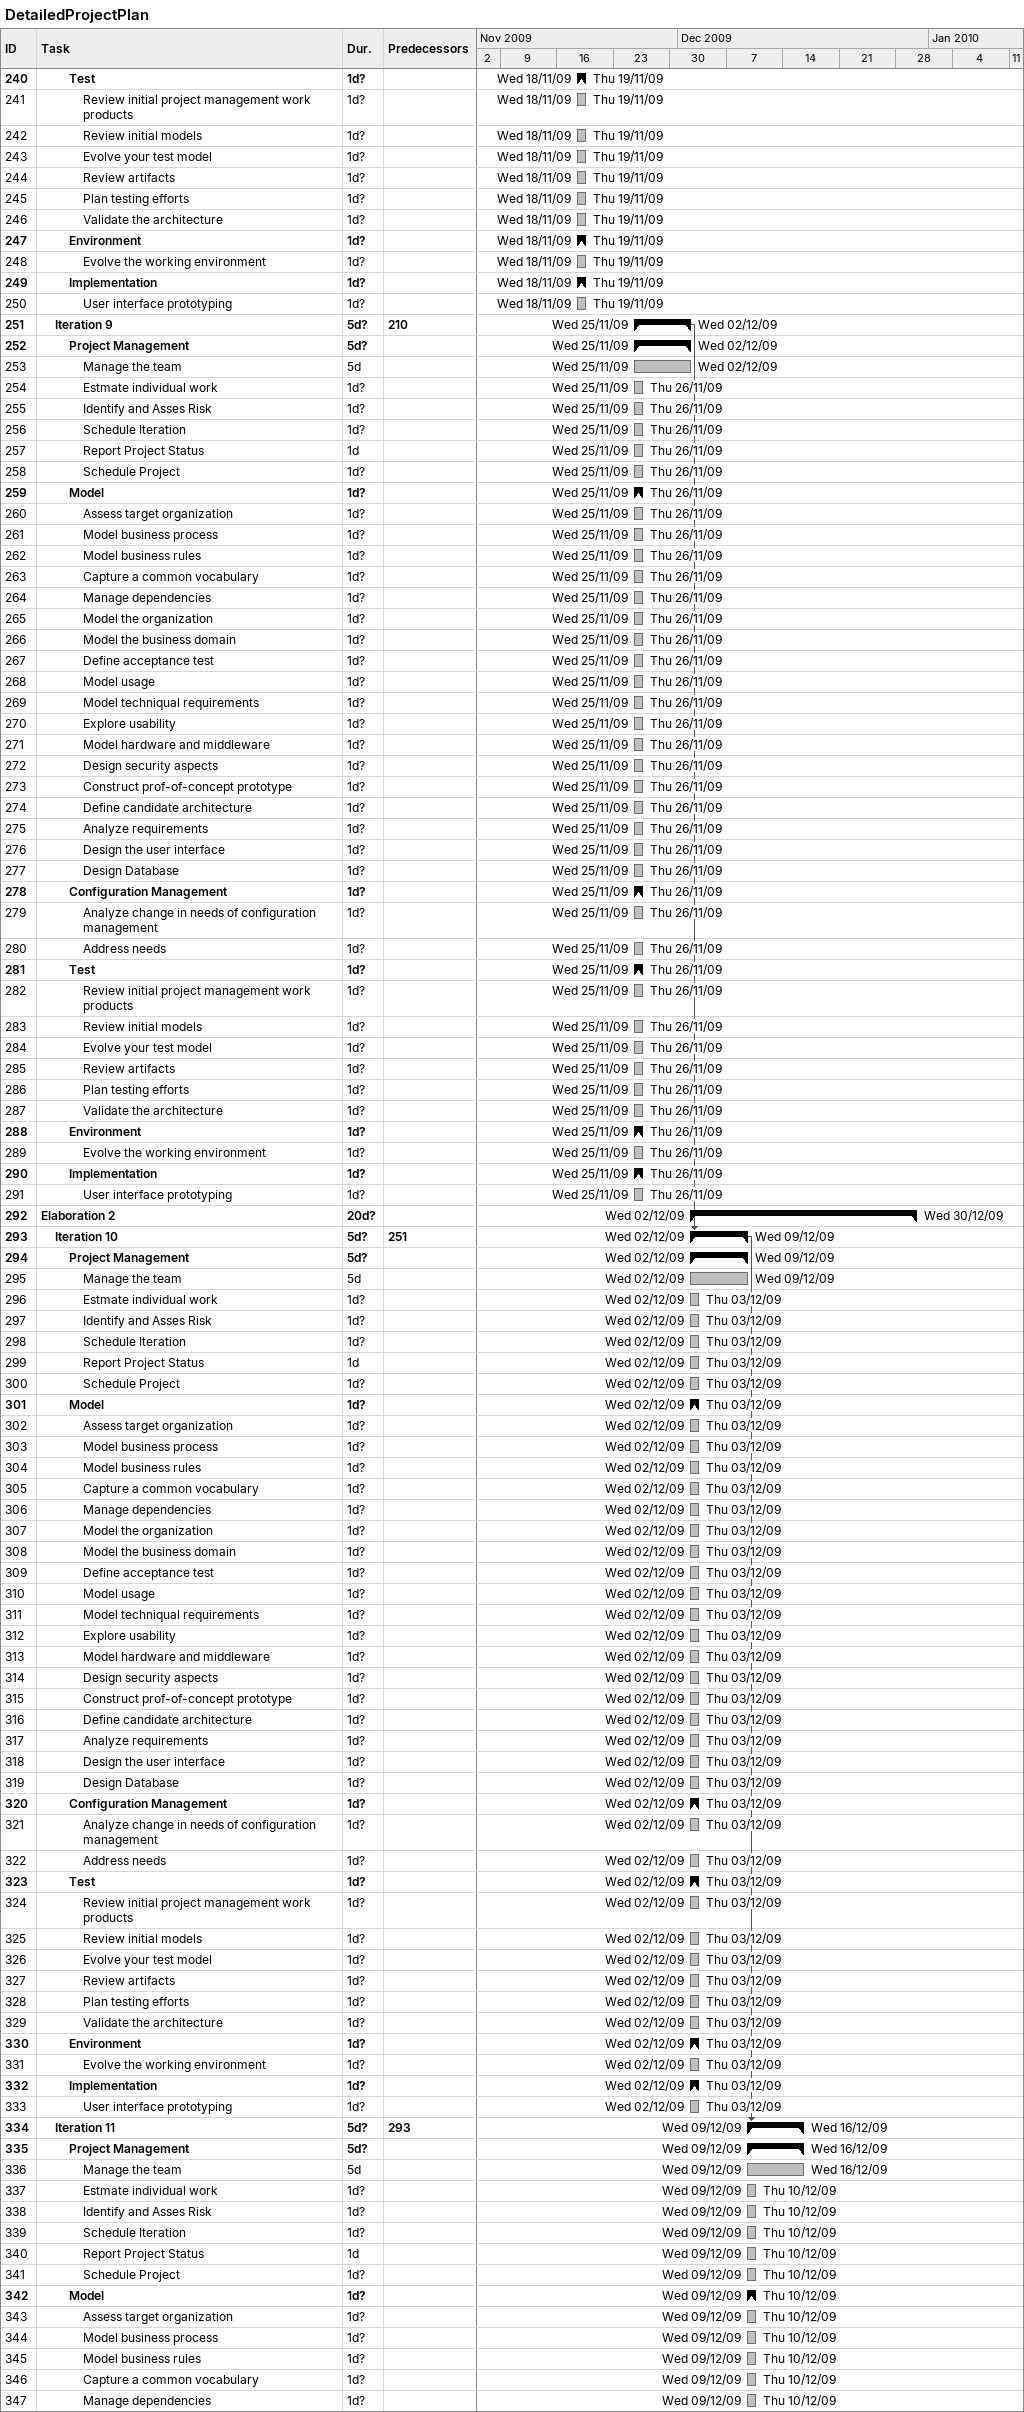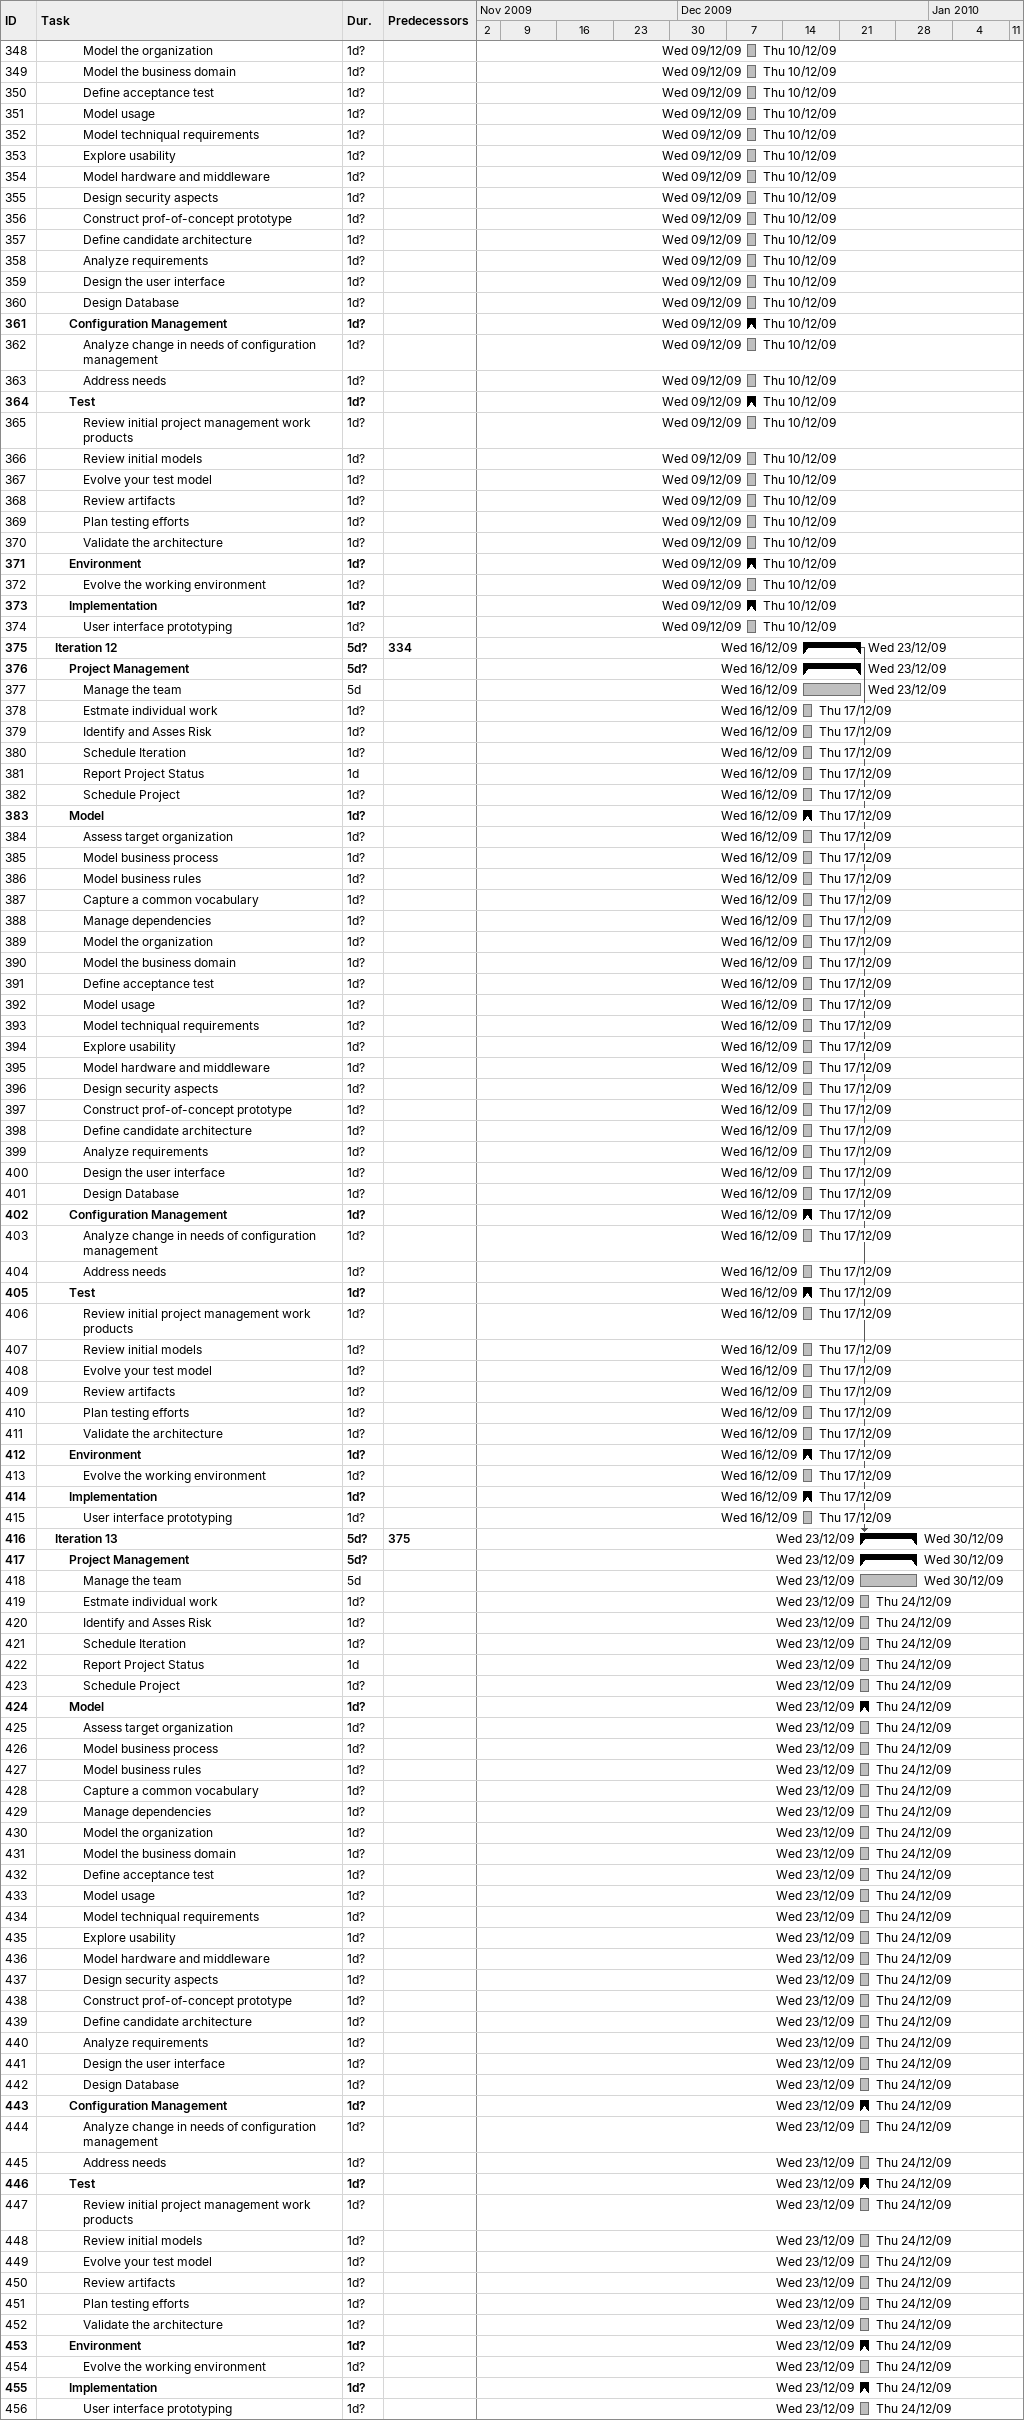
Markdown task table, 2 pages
DetailedProjectPlan

| ID | Level | Task | Duration | Start | Finish | Predecessors |
|---|---|---|---|---|---|---|
| 240 | 3 | **Test** | 1d? | 2009-11-18 | 2009-11-19 |  |
| 241 | 4 | Review initial project management work products | 1d? | 2009-11-18 | 2009-11-19 |  |
| 242 | 4 | Review initial models | 1d? | 2009-11-18 | 2009-11-19 |  |
| 243 | 4 | Evolve your test model | 1d? | 2009-11-18 | 2009-11-19 |  |
| 244 | 4 | Review artifacts | 1d? | 2009-11-18 | 2009-11-19 |  |
| 245 | 4 | Plan testing efforts | 1d? | 2009-11-18 | 2009-11-19 |  |
| 246 | 4 | Validate the architecture | 1d? | 2009-11-18 | 2009-11-19 |  |
| 247 | 3 | **Environment** | 1d? | 2009-11-18 | 2009-11-19 |  |
| 248 | 4 | Evolve the working environment | 1d? | 2009-11-18 | 2009-11-19 |  |
| 249 | 3 | **Implementation** | 1d? | 2009-11-18 | 2009-11-19 |  |
| 250 | 4 | User interface prototyping | 1d? | 2009-11-18 | 2009-11-19 |  |
| 251 | 2 | **Iteration 9** | 5d? | 2009-11-25 | 2009-12-02 | 210 |
| 252 | 3 | **Project Management** | 5d? | 2009-11-25 | 2009-12-02 |  |
| 253 | 4 | Manage the team | 5d | 2009-11-25 | 2009-12-02 |  |
| 254 | 4 | Estmate individual work | 1d? | 2009-11-25 | 2009-11-26 |  |
| 255 | 4 | Identify and Asses Risk | 1d? | 2009-11-25 | 2009-11-26 |  |
| 256 | 4 | Schedule Iteration | 1d? | 2009-11-25 | 2009-11-26 |  |
| 257 | 4 | Report Project Status | 1d | 2009-11-25 | 2009-11-26 |  |
| 258 | 4 | Schedule Project | 1d? | 2009-11-25 | 2009-11-26 |  |
| 259 | 3 | **Model** | 1d? | 2009-11-25 | 2009-11-26 |  |
| 260 | 4 | Assess target organization | 1d? | 2009-11-25 | 2009-11-26 |  |
| 261 | 4 | Model business process | 1d? | 2009-11-25 | 2009-11-26 |  |
| 262 | 4 | Model business rules | 1d? | 2009-11-25 | 2009-11-26 |  |
| 263 | 4 | Capture a common vocabulary | 1d? | 2009-11-25 | 2009-11-26 |  |
| 264 | 4 | Manage dependencies | 1d? | 2009-11-25 | 2009-11-26 |  |
| 265 | 4 | Model the organization | 1d? | 2009-11-25 | 2009-11-26 |  |
| 266 | 4 | Model the business domain | 1d? | 2009-11-25 | 2009-11-26 |  |
| 267 | 4 | Define acceptance test | 1d? | 2009-11-25 | 2009-11-26 |  |
| 268 | 4 | Model usage | 1d? | 2009-11-25 | 2009-11-26 |  |
| 269 | 4 | Model techniqual requirements | 1d? | 2009-11-25 | 2009-11-26 |  |
| 270 | 4 | Explore usability | 1d? | 2009-11-25 | 2009-11-26 |  |
| 271 | 4 | Model hardware and middleware | 1d? | 2009-11-25 | 2009-11-26 |  |
| 272 | 4 | Design security aspects | 1d? | 2009-11-25 | 2009-11-26 |  |
| 273 | 4 | Construct prof-of-concept prototype | 1d? | 2009-11-25 | 2009-11-26 |  |
| 274 | 4 | Define candidate architecture | 1d? | 2009-11-25 | 2009-11-26 |  |
| 275 | 4 | Analyze requirements | 1d? | 2009-11-25 | 2009-11-26 |  |
| 276 | 4 | Design the user interface | 1d? | 2009-11-25 | 2009-11-26 |  |
| 277 | 4 | Design Database | 1d? | 2009-11-25 | 2009-11-26 |  |
| 278 | 3 | **Configuration Management** | 1d? | 2009-11-25 | 2009-11-26 |  |
| 279 | 4 | Analyze change in needs of configuration management | 1d? | 2009-11-25 | 2009-11-26 |  |
| 280 | 4 | Address needs | 1d? | 2009-11-25 | 2009-11-26 |  |
| 281 | 3 | **Test** | 1d? | 2009-11-25 | 2009-11-26 |  |
| 282 | 4 | Review initial project management work products | 1d? | 2009-11-25 | 2009-11-26 |  |
| 283 | 4 | Review initial models | 1d? | 2009-11-25 | 2009-11-26 |  |
| 284 | 4 | Evolve your test model | 1d? | 2009-11-25 | 2009-11-26 |  |
| 285 | 4 | Review artifacts | 1d? | 2009-11-25 | 2009-11-26 |  |
| 286 | 4 | Plan testing efforts | 1d? | 2009-11-25 | 2009-11-26 |  |
| 287 | 4 | Validate the architecture | 1d? | 2009-11-25 | 2009-11-26 |  |
| 288 | 3 | **Environment** | 1d? | 2009-11-25 | 2009-11-26 |  |
| 289 | 4 | Evolve the working environment | 1d? | 2009-11-25 | 2009-11-26 |  |
| 290 | 3 | **Implementation** | 1d? | 2009-11-25 | 2009-11-26 |  |
| 291 | 4 | User interface prototyping | 1d? | 2009-11-25 | 2009-11-26 |  |
| 292 | 1 | **Elaboration 2** | 20d? | 2009-12-02 | 2009-12-30 |  |
| 293 | 2 | **Iteration 10** | 5d? | 2009-12-02 | 2009-12-09 | 251 |
| 294 | 3 | **Project Management** | 5d? | 2009-12-02 | 2009-12-09 |  |
| 295 | 4 | Manage the team | 5d | 2009-12-02 | 2009-12-09 |  |
| 296 | 4 | Estmate individual work | 1d? | 2009-12-02 | 2009-12-03 |  |
| 297 | 4 | Identify and Asses Risk | 1d? | 2009-12-02 | 2009-12-03 |  |
| 298 | 4 | Schedule Iteration | 1d? | 2009-12-02 | 2009-12-03 |  |
| 299 | 4 | Report Project Status | 1d | 2009-12-02 | 2009-12-03 |  |
| 300 | 4 | Schedule Project | 1d? | 2009-12-02 | 2009-12-03 |  |
| 301 | 3 | **Model** | 1d? | 2009-12-02 | 2009-12-03 |  |
| 302 | 4 | Assess target organization | 1d? | 2009-12-02 | 2009-12-03 |  |
| 303 | 4 | Model business process | 1d? | 2009-12-02 | 2009-12-03 |  |
| 304 | 4 | Model business rules | 1d? | 2009-12-02 | 2009-12-03 |  |
| 305 | 4 | Capture a common vocabulary | 1d? | 2009-12-02 | 2009-12-03 |  |
| 306 | 4 | Manage dependencies | 1d? | 2009-12-02 | 2009-12-03 |  |
| 307 | 4 | Model the organization | 1d? | 2009-12-02 | 2009-12-03 |  |
| 308 | 4 | Model the business domain | 1d? | 2009-12-02 | 2009-12-03 |  |
| 309 | 4 | Define acceptance test | 1d? | 2009-12-02 | 2009-12-03 |  |
| 310 | 4 | Model usage | 1d? | 2009-12-02 | 2009-12-03 |  |
| 311 | 4 | Model techniqual requirements | 1d? | 2009-12-02 | 2009-12-03 |  |
| 312 | 4 | Explore usability | 1d? | 2009-12-02 | 2009-12-03 |  |
| 313 | 4 | Model hardware and middleware | 1d? | 2009-12-02 | 2009-12-03 |  |
| 314 | 4 | Design security aspects | 1d? | 2009-12-02 | 2009-12-03 |  |
| 315 | 4 | Construct prof-of-concept prototype | 1d? | 2009-12-02 | 2009-12-03 |  |
| 316 | 4 | Define candidate architecture | 1d? | 2009-12-02 | 2009-12-03 |  |
| 317 | 4 | Analyze requirements | 1d? | 2009-12-02 | 2009-12-03 |  |
| 318 | 4 | Design the user interface | 1d? | 2009-12-02 | 2009-12-03 |  |
| 319 | 4 | Design Database | 1d? | 2009-12-02 | 2009-12-03 |  |
| 320 | 3 | **Configuration Management** | 1d? | 2009-12-02 | 2009-12-03 |  |
| 321 | 4 | Analyze change in needs of configuration management | 1d? | 2009-12-02 | 2009-12-03 |  |
| 322 | 4 | Address needs | 1d? | 2009-12-02 | 2009-12-03 |  |
| 323 | 3 | **Test** | 1d? | 2009-12-02 | 2009-12-03 |  |
| 324 | 4 | Review initial project management work products | 1d? | 2009-12-02 | 2009-12-03 |  |
| 325 | 4 | Review initial models | 1d? | 2009-12-02 | 2009-12-03 |  |
| 326 | 4 | Evolve your test model | 1d? | 2009-12-02 | 2009-12-03 |  |
| 327 | 4 | Review artifacts | 1d? | 2009-12-02 | 2009-12-03 |  |
| 328 | 4 | Plan testing efforts | 1d? | 2009-12-02 | 2009-12-03 |  |
| 329 | 4 | Validate the architecture | 1d? | 2009-12-02 | 2009-12-03 |  |
| 330 | 3 | **Environment** | 1d? | 2009-12-02 | 2009-12-03 |  |
| 331 | 4 | Evolve the working environment | 1d? | 2009-12-02 | 2009-12-03 |  |
| 332 | 3 | **Implementation** | 1d? | 2009-12-02 | 2009-12-03 |  |
| 333 | 4 | User interface prototyping | 1d? | 2009-12-02 | 2009-12-03 |  |
| 334 | 2 | **Iteration 11** | 5d? | 2009-12-09 | 2009-12-16 | 293 |
| 335 | 3 | **Project Management** | 5d? | 2009-12-09 | 2009-12-16 |  |
| 336 | 4 | Manage the team | 5d | 2009-12-09 | 2009-12-16 |  |
| 337 | 4 | Estmate individual work | 1d? | 2009-12-09 | 2009-12-10 |  |
| 338 | 4 | Identify and Asses Risk | 1d? | 2009-12-09 | 2009-12-10 |  |
| 339 | 4 | Schedule Iteration | 1d? | 2009-12-09 | 2009-12-10 |  |
| 340 | 4 | Report Project Status | 1d | 2009-12-09 | 2009-12-10 |  |
| 341 | 4 | Schedule Project | 1d? | 2009-12-09 | 2009-12-10 |  |
| 342 | 3 | **Model** | 1d? | 2009-12-09 | 2009-12-10 |  |
| 343 | 4 | Assess target organization | 1d? | 2009-12-09 | 2009-12-10 |  |
| 344 | 4 | Model business process | 1d? | 2009-12-09 | 2009-12-10 |  |
| 345 | 4 | Model business rules | 1d? | 2009-12-09 | 2009-12-10 |  |
| 346 | 4 | Capture a common vocabulary | 1d? | 2009-12-09 | 2009-12-10 |  |
| 347 | 4 | Manage dependencies | 1d? | 2009-12-09 | 2009-12-10 |  |
| 348 | 4 | Model the organization | 1d? | 2009-12-09 | 2009-12-10 |  |
| 349 | 4 | Model the business domain | 1d? | 2009-12-09 | 2009-12-10 |  |
| 350 | 4 | Define acceptance test | 1d? | 2009-12-09 | 2009-12-10 |  |
| 351 | 4 | Model usage | 1d? | 2009-12-09 | 2009-12-10 |  |
| 352 | 4 | Model techniqual requirements | 1d? | 2009-12-09 | 2009-12-10 |  |
| 353 | 4 | Explore usability | 1d? | 2009-12-09 | 2009-12-10 |  |
| 354 | 4 | Model hardware and middleware | 1d? | 2009-12-09 | 2009-12-10 |  |
| 355 | 4 | Design security aspects | 1d? | 2009-12-09 | 2009-12-10 |  |
| 356 | 4 | Construct prof-of-concept prototype | 1d? | 2009-12-09 | 2009-12-10 |  |
| 357 | 4 | Define candidate architecture | 1d? | 2009-12-09 | 2009-12-10 |  |
| 358 | 4 | Analyze requirements | 1d? | 2009-12-09 | 2009-12-10 |  |
| 359 | 4 | Design the user interface | 1d? | 2009-12-09 | 2009-12-10 |  |
| 360 | 4 | Design Database | 1d? | 2009-12-09 | 2009-12-10 |  |
| 361 | 3 | **Configuration Management** | 1d? | 2009-12-09 | 2009-12-10 |  |
| 362 | 4 | Analyze change in needs of configuration management | 1d? | 2009-12-09 | 2009-12-10 |  |
| 363 | 4 | Address needs | 1d? | 2009-12-09 | 2009-12-10 |  |
| 364 | 3 | **Test** | 1d? | 2009-12-09 | 2009-12-10 |  |
| 365 | 4 | Review initial project management work products | 1d? | 2009-12-09 | 2009-12-10 |  |
| 366 | 4 | Review initial models | 1d? | 2009-12-09 | 2009-12-10 |  |
| 367 | 4 | Evolve your test model | 1d? | 2009-12-09 | 2009-12-10 |  |
| 368 | 4 | Review artifacts | 1d? | 2009-12-09 | 2009-12-10 |  |
| 369 | 4 | Plan testing efforts | 1d? | 2009-12-09 | 2009-12-10 |  |
| 370 | 4 | Validate the architecture | 1d? | 2009-12-09 | 2009-12-10 |  |
| 371 | 3 | **Environment** | 1d? | 2009-12-09 | 2009-12-10 |  |
| 372 | 4 | Evolve the working environment | 1d? | 2009-12-09 | 2009-12-10 |  |
| 373 | 3 | **Implementation** | 1d? | 2009-12-09 | 2009-12-10 |  |
| 374 | 4 | User interface prototyping | 1d? | 2009-12-09 | 2009-12-10 |  |
| 375 | 2 | **Iteration 12** | 5d? | 2009-12-16 | 2009-12-23 | 334 |
| 376 | 3 | **Project Management** | 5d? | 2009-12-16 | 2009-12-23 |  |
| 377 | 4 | Manage the team | 5d | 2009-12-16 | 2009-12-23 |  |
| 378 | 4 | Estmate individual work | 1d? | 2009-12-16 | 2009-12-17 |  |
| 379 | 4 | Identify and Asses Risk | 1d? | 2009-12-16 | 2009-12-17 |  |
| 380 | 4 | Schedule Iteration | 1d? | 2009-12-16 | 2009-12-17 |  |
| 381 | 4 | Report Project Status | 1d | 2009-12-16 | 2009-12-17 |  |
| 382 | 4 | Schedule Project | 1d? | 2009-12-16 | 2009-12-17 |  |
| 383 | 3 | **Model** | 1d? | 2009-12-16 | 2009-12-17 |  |
| 384 | 4 | Assess target organization | 1d? | 2009-12-16 | 2009-12-17 |  |
| 385 | 4 | Model business process | 1d? | 2009-12-16 | 2009-12-17 |  |
| 386 | 4 | Model business rules | 1d? | 2009-12-16 | 2009-12-17 |  |
| 387 | 4 | Capture a common vocabulary | 1d? | 2009-12-16 | 2009-12-17 |  |
| 388 | 4 | Manage dependencies | 1d? | 2009-12-16 | 2009-12-17 |  |
| 389 | 4 | Model the organization | 1d? | 2009-12-16 | 2009-12-17 |  |
| 390 | 4 | Model the business domain | 1d? | 2009-12-16 | 2009-12-17 |  |
| 391 | 4 | Define acceptance test | 1d? | 2009-12-16 | 2009-12-17 |  |
| 392 | 4 | Model usage | 1d? | 2009-12-16 | 2009-12-17 |  |
| 393 | 4 | Model techniqual requirements | 1d? | 2009-12-16 | 2009-12-17 |  |
| 394 | 4 | Explore usability | 1d? | 2009-12-16 | 2009-12-17 |  |
| 395 | 4 | Model hardware and middleware | 1d? | 2009-12-16 | 2009-12-17 |  |
| 396 | 4 | Design security aspects | 1d? | 2009-12-16 | 2009-12-17 |  |
| 397 | 4 | Construct prof-of-concept prototype | 1d? | 2009-12-16 | 2009-12-17 |  |
| 398 | 4 | Define candidate architecture | 1d? | 2009-12-16 | 2009-12-17 |  |
| 399 | 4 | Analyze requirements | 1d? | 2009-12-16 | 2009-12-17 |  |
| 400 | 4 | Design the user interface | 1d? | 2009-12-16 | 2009-12-17 |  |
| 401 | 4 | Design Database | 1d? | 2009-12-16 | 2009-12-17 |  |
| 402 | 3 | **Configuration Management** | 1d? | 2009-12-16 | 2009-12-17 |  |
| 403 | 4 | Analyze change in needs of configuration management | 1d? | 2009-12-16 | 2009-12-17 |  |
| 404 | 4 | Address needs | 1d? | 2009-12-16 | 2009-12-17 |  |
| 405 | 3 | **Test** | 1d? | 2009-12-16 | 2009-12-17 |  |
| 406 | 4 | Review initial project management work products | 1d? | 2009-12-16 | 2009-12-17 |  |
| 407 | 4 | Review initial models | 1d? | 2009-12-16 | 2009-12-17 |  |
| 408 | 4 | Evolve your test model | 1d? | 2009-12-16 | 2009-12-17 |  |
| 409 | 4 | Review artifacts | 1d? | 2009-12-16 | 2009-12-17 |  |
| 410 | 4 | Plan testing efforts | 1d? | 2009-12-16 | 2009-12-17 |  |
| 411 | 4 | Validate the architecture | 1d? | 2009-12-16 | 2009-12-17 |  |
| 412 | 3 | **Environment** | 1d? | 2009-12-16 | 2009-12-17 |  |
| 413 | 4 | Evolve the working environment | 1d? | 2009-12-16 | 2009-12-17 |  |
| 414 | 3 | **Implementation** | 1d? | 2009-12-16 | 2009-12-17 |  |
| 415 | 4 | User interface prototyping | 1d? | 2009-12-16 | 2009-12-17 |  |
| 416 | 2 | **Iteration 13** | 5d? | 2009-12-23 | 2009-12-30 | 375 |
| 417 | 3 | **Project Management** | 5d? | 2009-12-23 | 2009-12-30 |  |
| 418 | 4 | Manage the team | 5d | 2009-12-23 | 2009-12-30 |  |
| 419 | 4 | Estmate individual work | 1d? | 2009-12-23 | 2009-12-24 |  |
| 420 | 4 | Identify and Asses Risk | 1d? | 2009-12-23 | 2009-12-24 |  |
| 421 | 4 | Schedule Iteration | 1d? | 2009-12-23 | 2009-12-24 |  |
| 422 | 4 | Report Project Status | 1d | 2009-12-23 | 2009-12-24 |  |
| 423 | 4 | Schedule Project | 1d? | 2009-12-23 | 2009-12-24 |  |
| 424 | 3 | **Model** | 1d? | 2009-12-23 | 2009-12-24 |  |
| 425 | 4 | Assess target organization | 1d? | 2009-12-23 | 2009-12-24 |  |
| 426 | 4 | Model business process | 1d? | 2009-12-23 | 2009-12-24 |  |
| 427 | 4 | Model business rules | 1d? | 2009-12-23 | 2009-12-24 |  |
| 428 | 4 | Capture a common vocabulary | 1d? | 2009-12-23 | 2009-12-24 |  |
| 429 | 4 | Manage dependencies | 1d? | 2009-12-23 | 2009-12-24 |  |
| 430 | 4 | Model the organization | 1d? | 2009-12-23 | 2009-12-24 |  |
| 431 | 4 | Model the business domain | 1d? | 2009-12-23 | 2009-12-24 |  |
| 432 | 4 | Define acceptance test | 1d? | 2009-12-23 | 2009-12-24 |  |
| 433 | 4 | Model usage | 1d? | 2009-12-23 | 2009-12-24 |  |
| 434 | 4 | Model techniqual requirements | 1d? | 2009-12-23 | 2009-12-24 |  |
| 435 | 4 | Explore usability | 1d? | 2009-12-23 | 2009-12-24 |  |
| 436 | 4 | Model hardware and middleware | 1d? | 2009-12-23 | 2009-12-24 |  |
| 437 | 4 | Design security aspects | 1d? | 2009-12-23 | 2009-12-24 |  |
| 438 | 4 | Construct prof-of-concept prototype | 1d? | 2009-12-23 | 2009-12-24 |  |
| 439 | 4 | Define candidate architecture | 1d? | 2009-12-23 | 2009-12-24 |  |
| 440 | 4 | Analyze requirements | 1d? | 2009-12-23 | 2009-12-24 |  |
| 441 | 4 | Design the user interface | 1d? | 2009-12-23 | 2009-12-24 |  |
| 442 | 4 | Design Database | 1d? | 2009-12-23 | 2009-12-24 |  |
| 443 | 3 | **Configuration Management** | 1d? | 2009-12-23 | 2009-12-24 |  |
| 444 | 4 | Analyze change in needs of configuration management | 1d? | 2009-12-23 | 2009-12-24 |  |
| 445 | 4 | Address needs | 1d? | 2009-12-23 | 2009-12-24 |  |
| 446 | 3 | **Test** | 1d? | 2009-12-23 | 2009-12-24 |  |
| 447 | 4 | Review initial project management work products | 1d? | 2009-12-23 | 2009-12-24 |  |
| 448 | 4 | Review initial models | 1d? | 2009-12-23 | 2009-12-24 |  |
| 449 | 4 | Evolve your test model | 1d? | 2009-12-23 | 2009-12-24 |  |
| 450 | 4 | Review artifacts | 1d? | 2009-12-23 | 2009-12-24 |  |
| 451 | 4 | Plan testing efforts | 1d? | 2009-12-23 | 2009-12-24 |  |
| 452 | 4 | Validate the architecture | 1d? | 2009-12-23 | 2009-12-24 |  |
| 453 | 3 | **Environment** | 1d? | 2009-12-23 | 2009-12-24 |  |
| 454 | 4 | Evolve the working environment | 1d? | 2009-12-23 | 2009-12-24 |  |
| 455 | 3 | **Implementation** | 1d? | 2009-12-23 | 2009-12-24 |  |
| 456 | 4 | User interface prototyping | 1d? | 2009-12-23 | 2009-12-24 |  |
